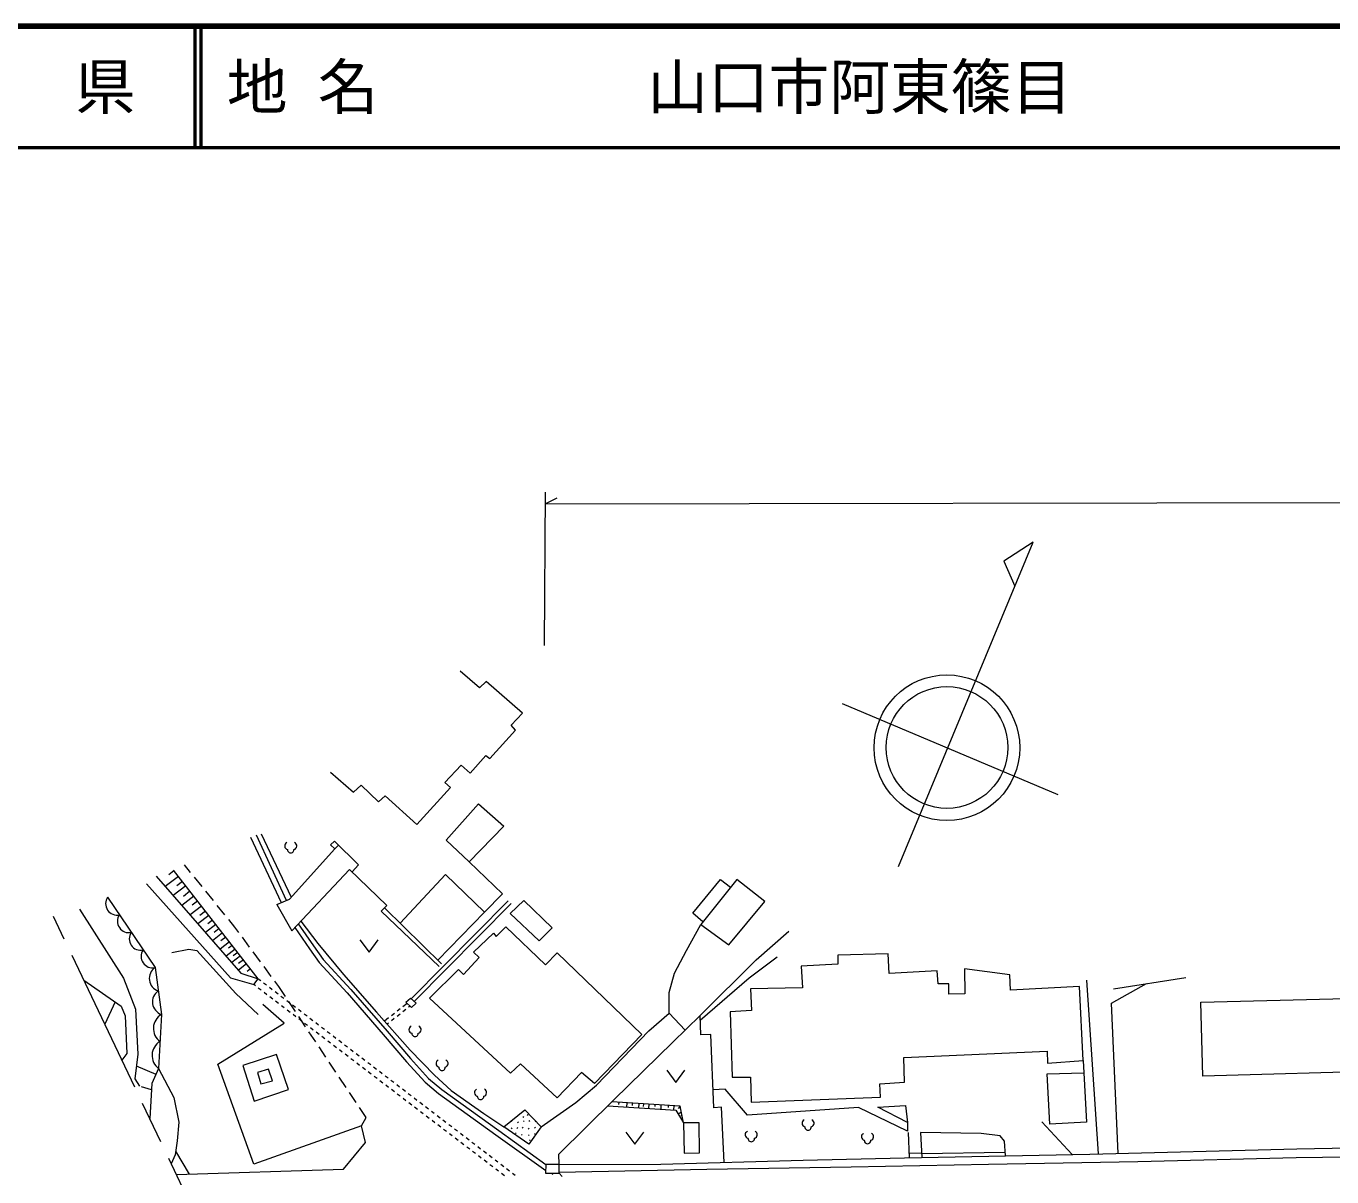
# Model space of a CAD drawing. Units: millimetres, scale not verified. Extents: x 40000 to 680000, y 20000 to 380000.
# Drawn here: x 353847 to 461422, y 285208 to 380000 of the extents above; entities that cross this region are included whole.
import ezdxf
from ezdxf.enums import TextEntityAlignment as Align

# ---------------------------------------------------------------- set-up
doc = ezdxf.new("R2010")
doc.units = ezdxf.units.MM
doc.header["$LTSCALE"] = 1000
doc.linetypes.add('CHAIN', pattern=[18.5, 12, -1.5, 3.5, -1.5])
for name, color, linetype, lineweight in [('M-BGD', 7, 'Continuous', 13), ('M-BMK', 2, 'CHAIN', 13), ('M-BMK-SRVR', 3, 'Continuous', 13), ('M-STR-HTXT', 7, 'Continuous', 13), ('M-TTL', 2, 'Continuous', 140), ('M-TTL-LINE', 7, 'Continuous', 50)]:
    doc.layers.add(name, color=color, linetype=linetype, lineweight=lineweight)
doc.layers.add('M-TTL-TXT', color=7, linetype='Continuous')
doc.styles.add('ＭＳ ゴシック', font='')
doc.styles.get('ＭＳ ゴシック').set_extended_font_data('MS Gothic')

msp = doc.modelspace()

# ---------------------------------------------------------------- linework, layer by layer
at = {"layer": 'M-BGD'}
for p, q in [((372331, 313190), (374867, 307802)), ((375286, 307985), (372841, 313344)), ((373209, 313457), (375684, 308254)), ((379270, 312236), (375542, 308096)), ((379270, 312236), (379592, 312538)), ((367392, 310290), (366887, 310911)), ((366388, 309959), (365313, 309119)), ((366024, 310425), (365607, 310099)), ((368338, 309126), (367707, 309902)), ((366996, 309181), (365965, 308375)), ((366722, 309532), (366266, 309176)), ((367663, 308327), (366680, 307559)), ((367344, 308736), (366807, 308316)), ((367974, 307930), (367537, 307589)), ((369284, 307962), (368653, 308738)), ((374514, 307649), (375542, 308096)), ((385583, 299871), (393572, 307936)), ((385824, 299658), (393797, 307739)), ((368299, 307514), (367361, 306781)), ((368895, 306752), (368000, 306051)), ((368616, 307109), (368158, 306751)), ((370230, 306797), (369599, 307574)), ((383556, 307573), (383094, 307091)), ((383094, 307091), (387878, 302551)), ((383360, 307369), (388067, 302755)), ((391602, 307017), (387756, 303061)), ((369478, 306006), (368624, 305338)), ((369208, 306352), (368827, 306054)), ((369744, 305666), (369339, 305349)), ((371050, 305788), (370545, 306409)), ((371374, 305348), (371050, 305788)), ((370028, 305303), (369213, 304666)), ((370607, 304562), (369833, 303958)), ((370291, 304966), (369887, 304651)), ((372264, 304140), (371671, 304945)), ((381351, 304722), (382101, 303722)), ((382101, 303722), (382851, 304722)), ((371077, 303961), (370337, 303382)), ((370828, 304280), (370530, 304047)), ((371503, 303416), (370793, 302861)), ((371287, 303693), (370918, 303404)), ((373153, 302932), (372560, 303737)), ((372009, 302768), (371336, 302242)), ((371754, 303094), (371350, 302778)), ((372336, 302350), (372048, 302124)), ((374043, 301724), (373450, 302529)), ((372974, 301535), (373177, 301379)), ((374664, 300881), (374339, 301322)), ((442196, 287099), (441227, 301421)), ((443421, 300692), (449391, 301635)), ((372734, 300942), (372596, 301048)), ((373211, 300579), (372973, 300761)), ((373415, 301197), (373654, 301015)), ((373688, 300215), (373450, 300397)), ((373892, 300832), (374130, 300650)), ((374369, 300468), (374607, 300286)), ((375205, 300070), (374664, 300881)), ((361182, 299614), (360327, 297788)), ((374166, 299851), (373927, 300033)), ((374643, 299488), (374404, 299669)), ((374845, 300104), (375084, 299921)), ((375120, 299124), (374881, 299306)), ((375322, 299739), (375560, 299557)), ((376038, 298822), (375483, 299654)), ((375799, 299375), (376037, 299193)), ((385232, 299499), (384889, 299228)), ((385476, 299270), (385357, 299176)), ((375597, 298760), (375359, 298942)), ((376074, 298396), (375836, 298578)), ((376275, 299010), (376514, 298828)), ((376552, 298033), (376313, 298215)), ((376870, 297575), (376315, 298406)), ((376752, 298646), (376990, 298464)), ((377229, 298281), (377467, 298099)), ((383712, 298299), (383369, 298028)), ((384179, 298246), (383944, 298060)), ((384183, 298671), (383947, 298485)), ((384650, 298618), (384415, 298432)), ((384654, 299043), (384418, 298857)), ((385121, 298990), (384886, 298804)), ((406828, 298683), (408142, 297305)), ((377029, 297669), (376790, 297851)), ((377703, 296327), (377148, 297159)), ((377506, 297305), (377267, 297487)), ((377705, 297917), (377944, 297735)), ((377983, 296942), (377744, 297123)), ((378182, 297553), (378420, 297370)), ((378659, 297188), (378897, 297006)), ((383708, 297875), (383589, 297780)), ((378536, 295079), (377981, 295911)), ((378460, 296578), (378222, 296760)), ((378937, 296214), (378699, 296396)), ((379135, 296824), (379374, 296642)), ((379415, 295850), (379176, 296032)), ((379612, 296459), (379850, 296277)), ((380089, 296095), (380327, 295913)), ((379892, 295487), (379653, 295668)), ((380369, 295123), (380130, 295305)), ((380565, 295731), (380804, 295548)), ((380846, 294759), (380608, 294941)), ((381042, 295366), (381280, 295184)), ((381519, 295002), (381757, 294819)), ((364549, 293652), (362932, 294326)), ((379368, 293832), (378813, 294663)), ((381323, 294395), (381085, 294577)), ((381801, 294032), (381562, 294214)), ((381995, 294637), (382234, 294455)), ((382278, 293668), (382039, 293850)), ((382472, 294273), (382710, 294091)), ((382948, 293908), (383187, 293726)), ((406624, 293989), (407374, 292989)), ((407374, 292989), (408124, 293989)), ((364185, 292375), (363352, 292618)), ((380201, 292584), (379646, 293416)), ((382755, 293304), (382516, 293486)), ((383232, 292941), (382994, 293122)), ((383425, 293544), (383663, 293362)), ((383709, 292577), (383471, 292759)), ((383902, 293180), (384140, 292997)), ((384378, 292815), (384617, 292633)), ((381034, 291336), (380478, 292168)), ((384186, 292213), (383948, 292395)), ((384664, 291849), (384425, 292031)), ((384855, 292451), (385093, 292269)), ((385141, 291486), (384902, 291668)), ((385332, 292086), (385570, 291904)), ((385808, 291722), (386047, 291540)), ((381853, 290109), (381311, 290920)), ((385618, 291122), (385379, 291304)), ((386095, 290758), (385857, 290940)), ((386285, 291357), (386523, 291175)), ((386572, 290395), (386334, 290576)), ((386762, 290993), (387000, 290811)), ((387238, 290629), (387477, 290446)), ((402675, 291355), (402664, 291175)), ((403328, 291316), (403306, 290964)), ((403790, 291287), (403778, 291100)), ((404329, 291255), (404307, 290898)), ((404704, 291232), (404691, 291015)), ((405143, 291205), (405121, 290845)), ((405642, 291175), (405633, 291018)), ((406149, 291144), (406125, 290745)), ((406749, 291107), (406738, 290924)), ((407216, 291079), (407194, 290710)), ((407734, 291047), (407556, 290836)), ((407833, 290544), (407558, 290386)), ((381475, 289424), (381853, 290109)), ((387050, 290031), (386811, 290213)), ((387527, 289667), (387288, 289849)), ((387715, 290264), (387953, 290082)), ((388004, 289303), (387765, 289485)), ((388192, 289900), (388430, 289718)), ((388668, 289535), (388907, 289353)), ((407885, 290277), (407797, 290233)), ((437517, 289754), (440013, 287051)), ((388481, 288940), (388243, 289121)), ((388958, 288576), (388720, 288758)), ((389145, 289171), (389383, 288989)), ((389436, 288212), (389197, 288394)), ((389622, 288807), (389860, 288624)), ((390098, 288442), (390337, 288260)), ((403249, 288899), (403999, 287899)), ((403999, 287899), (404749, 288899)), ((426524, 288851), (426609, 286781)), ((366168, 287337), (367283, 285437)), ((389913, 287848), (389674, 288030)), ((390390, 287485), (390151, 287667)), ((390575, 288078), (390813, 287895)), ((390867, 287121), (390628, 287303)), ((391052, 287713), (391290, 287531)), ((391528, 287349), (391767, 287167)), ((427622, 287148), (434519, 287245)), ((391344, 286757), (391106, 286939)), ((391821, 286394), (391583, 286575)), ((392005, 286984), (392243, 286802)), ((392299, 286030), (392060, 286212)), ((392482, 286620), (392720, 286438)), ((392958, 286256), (393197, 286073)), ((427622, 287148), (426593, 287153)), ((392776, 285666), (392537, 285848)), ((393253, 285302), (393014, 285484)), ((393435, 285891), (393673, 285709)), ((393911, 285527), (394150, 285344)), ((397232, 285396), (397125, 285518)), ((398007, 285247), (397768, 285514))]:
    msp.add_line(p, q, dxfattribs=at)
for points in [[(378937, 318550), (380811, 316892), (381461, 317476), (382874, 316101), (383420, 316600), (386029, 314246), (388807, 317278), (388337, 317683), (389693, 319124), (390418, 318475), (391718, 319916), (392038, 319680), (394167, 321997), (393799, 322411), (394732, 323410), (391758, 326014), (391193, 325505), (389595, 326859)], [(379261, 312867), (378922, 312556), (379270, 312236)], [(380696, 310328), (381239, 310908), (379261, 312867)], [(390350, 311164), (393100, 308517), (391602, 307017), (388391, 310115), (384654, 306100)], [(363777, 309350), (370690, 301592), (372596, 301048), (372974, 301535), (365977, 310485)], [(364552, 309989), (371549, 301999), (372974, 301535)], [(374514, 307649), (375729, 305483), (380485, 310531), (383556, 307573)], [(409599, 306224), (408765, 306921), (411063, 309709), (411884, 309075)], [(360566, 308247), (364466, 302454), (364989, 298590), (364765, 294139)], [(358250, 307274), (361876, 301586), (362856, 299020), (363064, 295321), (362796, 293295), (363201, 292692)], [(375978, 305746), (377188, 304007), (377998, 302858), (380290, 300369), (383274, 296943), (385195, 294683), (386714, 293018), (387834, 292066), (392553, 288676), (396652, 285726)], [(376273, 306060), (377533, 304249), (378327, 303124), (380605, 300650), (383594, 297219), (385512, 294962), (387007, 293322), (388094, 292399), (392799, 289018), (396660, 286240)], [(376484, 306284), (377891, 304439), (380007, 301879), (382700, 298784), (385478, 295648), (387503, 293575), (388878, 292323), (391564, 290439), (393214, 289340)], [(396275, 289322), (399149, 291331), (400831, 292772), (405154, 297240), (406828, 298683), (406828, 300388), (407261, 301989), (408260, 303845), (409425, 306007)], [(397773, 286224), (397734, 287090), (402274, 291554), (407125, 296310), (409366, 298500), (413993, 303080), (416683, 305449)], [(365841, 303689), (367264, 303953), (367904, 303869), (371126, 300327), (372953, 298585)], [(409385, 298111), (413419, 301618), (415725, 303331)], [(358599, 301416), (361668, 299275), (362021, 298474), (362133, 295384), (361741, 294821)], [(443817, 287140), (443270, 299514), (446161, 301125)], [(381475, 289424), (372610, 286246), (369643, 294493), (375114, 297868), (373354, 299407)], [(411343, 286403), (411126, 290951), (410514, 290904), (410263, 296942), (409443, 296904), (409366, 298500)], [(440945, 294796), (441210, 289702), (438196, 289558), (437977, 293696), (440998, 293771)], [(364765, 294139), (364218, 292906), (364034, 290011)], [(364765, 294139), (366015, 291736), (366423, 289721), (366287, 288170), (366124, 287027), (365809, 286287)], [(426468, 289683), (426470, 288967), (422429, 290916), (413275, 290295), (411447, 292433), (410452, 292384)], [(401775, 291063), (407367, 290699), (408007, 289653)], [(408007, 289653), (407734, 291047), (402107, 291390)], [(366229, 285404), (379986, 285837), (381795, 288047), (381475, 289424)], [(397768, 285607), (409931, 285843), (421827, 286041), (433129, 286248), (445439, 286464), (458478, 286802), (471476, 286972), (482863, 287122), (492790, 287254), (503763, 287537), (518639, 287774), (530853, 287938), (539916, 288031), (548948, 288115), (558196, 288339), (561210, 288386), (563519, 288722), (565772, 289167)], [(397773, 286224), (406144, 286258), (417873, 286585), (426217, 286773), (441471, 287080), (458539, 287513), (473125, 287791), (480692, 287986), (486728, 288083), (502173, 288245), (508540, 288368), (518090, 288434), (527198, 288556), (535899, 288609), (537877, 288637), (543048, 288590), (551631, 288736), (554965, 288877)], [(434544, 286941), (434445, 288155), (434101, 288593), (432533, 288781), (427525, 288859), (427642, 286802)]]:
    msp.add_lwpolyline(points, dxfattribs=at)
for points in [[(388457, 312934), (391122, 315929), (393194, 314093), (390350, 311164)], [(411751, 304312), (414699, 307900), (412391, 309709), (409425, 306007)], [(393723, 306909), (396122, 304643), (397196, 305712), (394848, 307962)], [(387079, 299926), (389456, 302291), (389894, 301887), (391179, 303272), (390708, 303710), (392351, 305293), (392583, 305010), (393381, 305803), (396639, 302679), (397598, 303660), (404569, 296927), (400678, 292901), (399613, 293815), (397598, 291724), (394565, 294521), (393746, 293758)], [(411857, 298808), (412008, 293421), (413524, 293421), (413571, 291358), (424240, 291773), (424174, 292865), (426199, 293006), (426152, 295050), (437972, 295568), (437992, 294574), (440945, 294796), (440621, 300888), (434948, 300589), (434878, 301852), (431155, 302346), (431183, 300290), (429864, 300251), (429853, 301110), (428989, 301104), (428900, 302174), (424961, 301952), (424874, 303595), (420730, 303473), (420730, 302736), (417688, 302576), (417816, 300769), (413539, 300708), (413601, 298916)], [(450624, 299613), (466925, 300025), (466915, 300948), (469740, 300998), (469690, 302372), (473080, 302478), (473053, 304012), (480045, 304195), (480510, 289155), (466534, 288741), (466372, 293939), (450803, 293512)], [(385525, 299922), (385989, 299511), (385605, 299150), (385135, 299590)], [(371710, 294394), (372623, 291436), (375477, 292416), (374488, 295289)], [(372903, 293817), (373185, 292875), (374138, 293124), (373828, 294082)], [(393214, 289340), (394947, 290734), (396275, 289322), (395267, 287890)], [(424003, 290957), (426307, 291101), (426468, 289683)], [(408007, 289653), (408054, 287167), (409316, 287195), (409298, 289672)], [(396660, 286240), (396649, 285520), (397768, 285514), (397773, 286224)]]:
    msp.add_lwpolyline(points, close=True, dxfattribs=at)
for centre, radius, start, end in [((375446, 312470), 299, 113.44836, 257.2818), ((375647, 312162), 267, 176.52859, 3.47141), ((375847, 312470), 299, 282.7182, 66.55164), ((361331, 307710), 935, 144.941, 282.95171), ((362306, 306261), 935, 144.941, 282.95171), ((363281, 304813), 935, 144.941, 282.95171), ((364256, 303365), 935, 144.941, 282.95171), ((365084, 301554), 1092, 124.48759, 250.94469), ((365346, 299622), 1092, 124.48759, 250.94469), ((365667, 297440), 1334, 120.51184, 233.72224), ((385688, 297336), 299, 113.44836, 257.2818), ((385889, 297027), 267, 176.52859, 3.47141), ((386090, 297336), 299, 282.7182, 66.55164), ((365555, 295215), 1334, 120.51184, 233.72224), ((387914, 294550), 299, 113.44836, 257.2818), ((388315, 294550), 299, 282.7182, 66.55164), ((388115, 294241), 267, 176.52859, 3.47141), ((391084, 292148), 299, 113.44836, 257.2818), ((391285, 291840), 267, 176.52859, 3.47141), ((391486, 292148), 299, 282.7182, 66.55164), ((418066, 289630), 299, 113.44836, 257.2818), ((418467, 289630), 299, 282.7182, 66.55164), ((413384, 288678), 299, 113.44836, 257.2818), ((413585, 288369), 267, 176.52859, 3.47141), ((413786, 288678), 299, 282.7182, 66.55164), ((418267, 289322), 267, 176.52859, 3.47141), ((422965, 288514), 299, 113.44836, 257.2818), ((423367, 288514), 299, 282.7182, 66.55164), ((423166, 288206), 267, 176.52859, 3.47141)]:
    msp.add_arc(centre, radius, start, end, dxfattribs=at)
at = {"layer": 'M-BMK'}
msp.add_line((378717, 259200), (356101, 306656), dxfattribs=at)
at = {"layer": 'M-BMK-SRVR'}
msp.add_line((421064, 324191), (438853, 316703), dxfattribs=at)
msp.add_lwpolyline([(425717, 310775), (436800, 337501), (434399, 335938), (435290, 333858)], dxfattribs=at)
for centre, radius in [((429705, 320561), 6000), ((429712, 320578), 5012)]:
    msp.add_circle(centre, radius, dxfattribs=at)
at = {"layer": 'M-STR-HTXT'}
for p, q in [((396608, 341618), (396524, 328971)), ((396602, 340642), (397601, 341144)), ((396602, 340642), (555092, 340931)), ((393797, 289765), (393867, 289836)), ((394332, 289676), (394403, 289746)), ((394787, 290103), (394858, 290173)), ((394815, 289766), (394886, 289837)), ((395142, 290272), (395212, 290343)), ((395272, 289789), (395343, 289859)), ((395772, 289736), (395831, 289794)), ((393826, 289167), (393896, 289238)), ((393865, 288858), (393871, 288864)), ((394160, 288780), (394230, 288850)), ((394276, 289203), (394347, 289274)), ((394649, 288637), (394720, 288708)), ((394675, 288258), (394740, 288323)), ((394728, 289230), (394798, 289301)), ((395209, 289146), (395280, 289216)), ((395228, 288604), (395299, 288674)), ((395743, 289224), (395814, 289295)), ((395749, 288707), (395819, 288777)), ((395306, 288201), (395377, 288271))]:
    msp.add_line(p, q, dxfattribs=at)
at = {"layer": 'M-TTL'}
msp.add_line((680000, 380000), (40000, 380000), dxfattribs=at)
at = {"layer": 'M-TTL-LINE'}
for p, q in [((367750, 380000), (367750, 370000)), ((368250, 380000), (368250, 370000)), ((40000, 370000), (680000, 370000))]:
    msp.add_line(p, q, dxfattribs=at)

# ---------------------------------------------------------------- texts
at = {"layer": 'M-TTL-TXT', "style": 'ＭＳ ゴシック'}
msp.add_text('山\u3000口\u3000県', height=3666, dxfattribs=at).set_placement((350375, 375000), align=Align.MIDDLE_CENTER)
for s, p in [('地 名', (370380, 375000)), ('山口市阿東篠目', (405024, 375000))]:
    msp.add_text(s, height=3666, dxfattribs=at).set_placement(p, align=Align.MIDDLE_LEFT)

doc.saveas('drawing.dxf')
